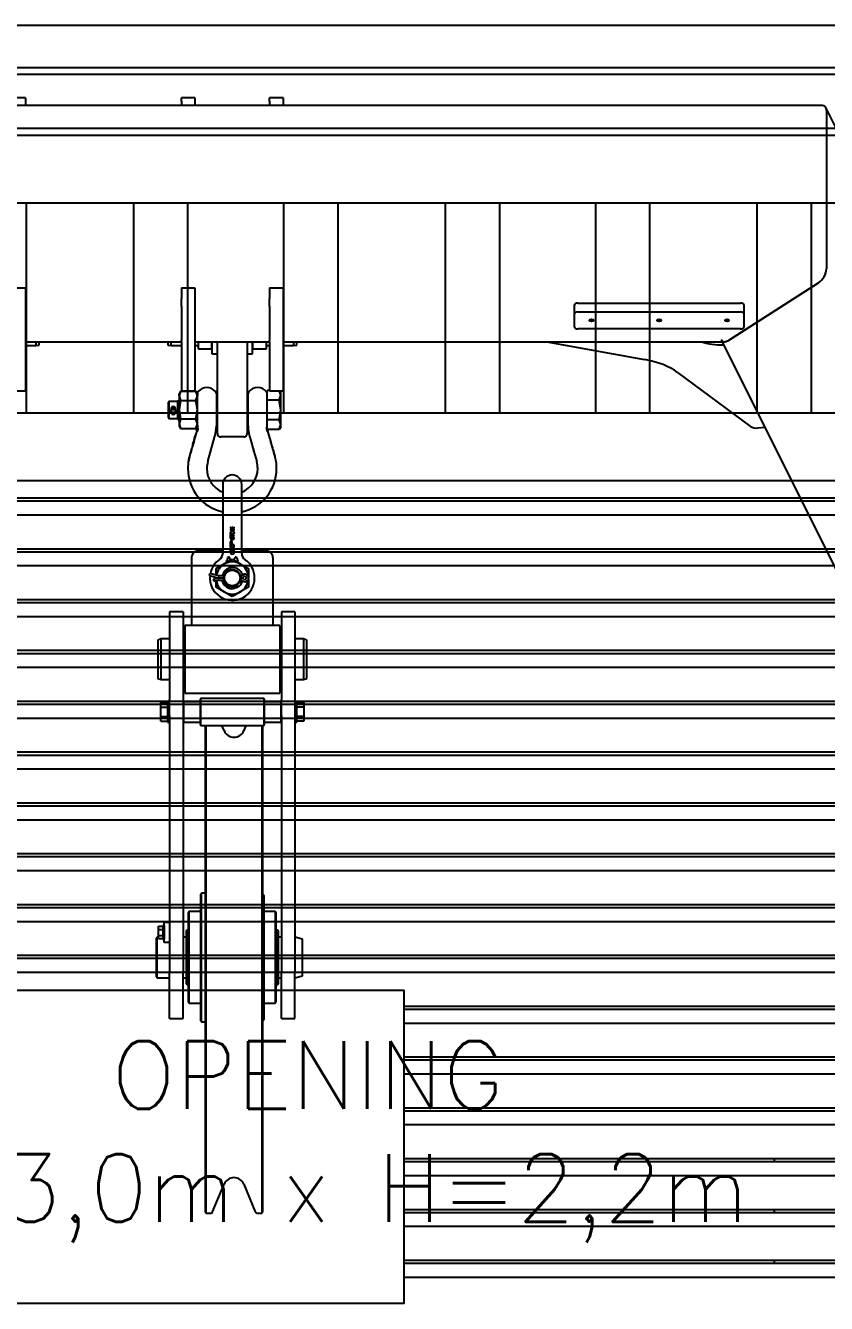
# Model space of a CAD drawing. Extents: x 1551 to 113148, y -1700 to 77018.
# Drawn here: x 18735 to 19917, y 58554 to 60440 of the extents above; entities that cross this region are included whole.
import ezdxf

# ---------------------------------------------------------------- set-up
doc = ezdxf.new("R2010")
doc.units = 0
doc.header["$LTSCALE"] = 500
doc.header["$MEASUREMENT"] = 0
doc.layers.get('0').update_dxf_attribs({"linetype": 'CONTINUOUS'})
doc.styles.add('ROMANS', font='romans', dxfattribs={"height": 100})

# ---------------------------------------------------------------- blocks, each defined once
blk = doc.blocks.new('Container SB')
at = {"color": 0, "linetype": 'ByBlock'}
for p, q in [((120422.5, -6331.3), (117398.5, -6331.3)), ((117398.5, -6393.3), (120422.5, -6393.3)), ((120355, -6403.3), (117466, -6403.3)), ((120810.5, -6483.3), (117744.9, -6483.3)), ((120910.5, -6493.3), (117742.8, -6493.3)), ((119882.6, -6593.3), (117681.3, -6593.3)), ((119061.3, -6593.3), (119061.3, -6903.3)), ((119219.6, -6593.3), (119219.6, -6903.3)), ((119299.6, -6593.3), (119299.6, -6903.3)), ((119441.3, -6593.3), (119441.3, -6903.3)), ((119521.3, -6593.3), (119521.3, -6903.3)), ((119679.6, -6593.3), (119679.6, -6903.3)), ((120910.5, -6593.3), (119759.6, -6593.3)), ((119759.6, -6593.3), (119759.6, -6903.3)), ((119901.3, -6593.3), (119901.3, -6903.3)), ((119981.3, -6593.3), (119981.3, -6903.3)), ((120139.6, -6593.3), (120139.6, -6903.3)), ((120219.6, -6593.3), (120219.6, -6903.3)), ((120219.6, -6903.3), (117832, -6903.3)), ((120405.5, -6903.3), (120205.4, -6903.3)), ((120405.5, -7003.3), (117410.5, -7003.3)), ((117410.5, -7028.3), (120405.5, -7028.3)), ((120405.5, -7033.3), (117410.5, -7033.3)), ((117410.5, -7053.3), (120405.5, -7053.3)), ((117410.5, -7103.3), (120405.5, -7103.3)), ((120405.5, -7108.3), (117410.5, -7108.3)), ((117410.5, -7128.3), (120405.5, -7128.3)), ((117410.5, -7178.3), (120405.5, -7178.3)), ((120405.5, -7183.3), (117410.5, -7183.3)), ((117410.5, -7203.3), (120405.5, -7203.3)), ((117483.6, -7253.3), (120405.5, -7253.3)), ((120405.5, -7258.3), (117483.6, -7258.3)), ((117410.5, -7278.3), (120405.5, -7278.3)), ((117483.6, -7328.3), (120405.5, -7328.3)), ((120405.5, -7333.3), (117483.6, -7333.3)), ((117410.5, -7353.3), (120405.5, -7353.3)), ((117483.6, -7403.3), (120405.5, -7403.3)), ((120405.5, -7408.3), (117483.6, -7408.3)), ((117410.5, -7428.3), (120405.5, -7428.3)), ((117483.6, -7478.3), (120405.5, -7478.3)), ((120405.5, -7483.3), (117483.6, -7483.3)), ((117410.5, -7503.3), (120405.5, -7503.3)), ((117483.6, -7553.3), (120405.5, -7553.3)), ((120405.5, -7558.3), (117483.6, -7558.3)), ((117410.5, -7578.3), (120405.5, -7578.3)), ((117483.6, -7628.3), (120405.5, -7628.3)), ((120405.5, -7633.3), (117483.6, -7633.3)), ((117410.5, -7653.3), (120405.5, -7653.3)), ((117483.6, -7703.3), (120405.5, -7703.3)), ((120405.5, -7708.3), (117483.6, -7708.3)), ((117410.5, -7728.3), (120405.5, -7728.3)), ((119618.4, -7778.3), (120405.5, -7778.3)), ((120405.5, -7783.3), (119618.4, -7783.3)), ((119618.4, -7803.3), (120405.5, -7803.3)), ((119618.4, -7853.3), (120405.5, -7853.3)), ((120405.5, -7858.3), (119618.4, -7858.3)), ((119618.4, -7878.3), (120405.5, -7878.3)), ((119618.4, -7928.3), (120405.5, -7928.3)), ((120405.5, -7933.3), (119618.4, -7933.3)), ((119618.4, -7953.3), (120405.5, -7953.3)), ((119618.4, -8003.3), (120405.5, -8003.3)), ((120405.5, -8008.3), (119618.4, -8008.3)), ((120165.3, -8003.3), (120165.3, -8008.3)), ((119618.4, -8028.3), (120405.5, -8028.3)), ((119618.4, -8078.3), (120405.5, -8078.3)), ((120405.5, -8083.3), (119618.4, -8083.3)), ((120165.3, -8078.3), (120165.3, -8083.3)), ((119618.4, -8103.3), (120405.5, -8103.3)), ((119618.4, -8153.3), (120405.5, -8153.3)), ((120405.5, -8158.3), (119618.4, -8158.3)), ((120165.3, -8153.3), (120165.3, -8158.3)), ((119618.4, -8178.3), (120405.5, -8178.3))]:
    blk.add_line(p, q, dxfattribs=at)
blk.add_lwpolyline([(118045.7, -7754.7), (119618.4, -7754.7), (119618.4, -8217.2), (118045.7, -8217.2)], close=True, dxfattribs=at)
at = {"color": 0, "linetype": 'ByBlock', "insert": (118825.3, -7830), "char_height": 100, "attachment_point": 1, "style": 'ROMANS'}
blk.add_mtext('\\pxqc;OPENING\\PB=3,0m x H=2,2m', dxfattribs=at)
blk = doc.blocks.new('A$C52F54857')
for p, q in [((3818.4, 2794.2), (1126.6, 2794.2)), ((2642.5, 2805.2), (2622.5, 2805.2)), ((2642.5, 2805.2), (2642.5, 2800.2)), ((2642.5, 2800.2), (2642.5, 2794.2)), ((2872.5, 2800.2), (2872.5, 2805.2)), ((2892.5, 2805.2), (2872.5, 2805.2)), ((2872.5, 2800.2), (2872.5, 2794.2)), ((2892.5, 2805.2), (2892.5, 2800.2)), ((2892.5, 2800.2), (2892.5, 2794.2)), ((3002.5, 2800.2), (3002.5, 2805.2)), ((3022.5, 2805.2), (3002.5, 2805.2)), ((3002.5, 2800.2), (3002.5, 2794.2)), ((3022.5, 2805.2), (3022.5, 2800.2)), ((3022.5, 2800.2), (3022.5, 2794.2)), ((4421.3, 1591.9), (3823.3, 2791.1)), ((3824.2, 2786.7), (3824.2, 2552.9)), ((3679.7, 2447.4), (3812.5, 2532.4)), ((3812.5, 2532.4), (3679.7, 2447.4)), ((2622.5, 2524.9), (2642.5, 2524.9)), ((2642.5, 2524.9), (2642.5, 2509.3)), ((2642.5, 2509.3), (2642.5, 2497.8)), ((2872.5, 2524.9), (2872.5, 2509.3)), ((2872.5, 2524.9), (2892.5, 2524.9)), ((2872.5, 2497.8), (2872.5, 2509.3)), ((2892.5, 2524.9), (2892.5, 2509.3)), ((2892.5, 2509.3), (2892.5, 2497.8)), ((3002.5, 2524.9), (3002.5, 2509.3)), ((3002.5, 2524.9), (3022.5, 2524.9)), ((3002.5, 2497.8), (3002.5, 2509.3)), ((3022.5, 2524.9), (3022.5, 2509.3)), ((3022.5, 2509.3), (3022.5, 2497.8)), ((2642.5, 2497.8), (2642.5, 2447.9)), ((2872.5, 2497.8), (2872.5, 2447.9)), ((2892.5, 2497.8), (2892.5, 2447.9)), ((3002.5, 2497.8), (3002.5, 2447.9)), ((3022.5, 2497.8), (3022.5, 2447.9)), ((3452.5, 2486.9), (3452.5, 2499.9)), ((3457.5, 2502.4), (3697.5, 2502.4)), ((3702.5, 2499.9), (3702.5, 2486.9)), ((3452.5, 2466.9), (3452.5, 2486.9)), ((3457.5, 2489.4), (3697.5, 2489.4)), ((3702.5, 2486.9), (3702.5, 2466.9)), ((3697.5, 2464.4), (3457.5, 2464.4)), ((2642.5, 2447.9), (2642.5, 2445.7)), ((2642.5, 2445.7), (2642.5, 2374.5)), ((2642.5, 2445.4), (2872.5, 2445.4)), ((2642.5, 2439.8), (2657.7, 2439.8)), ((2657.7, 2445.4), (2657.7, 2439.8)), ((2657.7, 2439.8), (2662.7, 2440.3)), ((2662.7, 2440.3), (2662.7, 2445.4)), ((2852.3, 2445.4), (2852.3, 2440.3)), ((2852.3, 2440.3), (2857.3, 2439.8)), ((2857.3, 2439.8), (2857.3, 2445.4)), ((2857.3, 2439.8), (2872.5, 2439.8)), ((2872.5, 2445.7), (2872.5, 2447.9)), ((2872.5, 2445.7), (2872.5, 2374.5)), ((2892.5, 2447.9), (2892.5, 2445.7)), ((2892.5, 2445.7), (2892.5, 2374.5)), ((2892.5, 2445.4), (3002.5, 2445.4)), ((2892.5, 2439.8), (2897, 2439.8)), ((2897, 2445.4), (2897, 2435.3)), ((2897, 2435.3), (2897.5, 2434.8)), ((2897.5, 2434.8), (2897.5, 2445.4)), ((2897.5, 2434.8), (2917, 2434.8)), ((2917, 2445.4), (2917, 2434.8)), ((2917, 2434.8), (2917.5, 2435.3)), ((2917.5, 2445.4), (2917.5, 2427.3)), ((2925.5, 2314.8), (2925.5, 2445.4)), ((2969.5, 2445.4), (2969.5, 2314.8)), ((2977.5, 2427.3), (2977.5, 2445.4)), ((2977.5, 2435.3), (2978, 2434.8)), ((2978, 2434.8), (2978, 2445.4)), ((2978, 2434.8), (2997.5, 2434.8)), ((2997.5, 2445.4), (2997.5, 2434.8)), ((2997.5, 2434.8), (2998, 2435.3)), ((2998, 2435.3), (2998, 2445.4)), ((2998, 2439.8), (3002.5, 2439.8)), ((3002.5, 2445.7), (3002.5, 2447.9)), ((3002.5, 2445.7), (3002.5, 2374.5)), ((3022.5, 2447.9), (3022.5, 2445.7)), ((3022.5, 2445.7), (3022.5, 2374.5)), ((3022.5, 2445.4), (3673.8, 2445.4)), ((3022.5, 2439.8), (3037.7, 2439.8)), ((3037.7, 2445.4), (3037.7, 2439.8)), ((3037.7, 2439.8), (3042.7, 2440.3)), ((3042.7, 2440.3), (3042.7, 2445.4)), ((3411.9, 2445.4), (3555.8, 2419.2)), ((3670.4, 2445.4), (4223.7, 1335.9)), ((2917.5, 2427.3), (2925.5, 2427.3)), ((2969.5, 2427.3), (2977.5, 2427.3)), ((3604.5, 2400.1), (3712.4, 2320.2)), ((2622.5, 2373.1), (2642.5, 2373.1)), ((2642.5, 2373.1), (2642.5, 2374.5)), ((2867.8, 2358.7), (2867, 2357.3)), ((2871.1, 2372.3), (2869, 2365.4)), ((2871.1, 2372.3), (2869, 2368.6)), ((2869, 2365.4), (2869, 2368.6)), ((2869, 2365.4), (2871.1, 2358.5)), ((2869, 2365.4), (2869, 2356.7)), ((2871.1, 2358.5), (2869, 2344.8)), ((2871.1, 2372.3), (2893.9, 2372.3)), ((2871.1, 2358.5), (2893.9, 2358.5)), ((2872.5, 2374.5), (2872.5, 2373.1)), ((2872.5, 2373.1), (2892.5, 2373.1)), ((2892.5, 2373.1), (2892.5, 2374.5)), ((2896, 2365.4), (2893.9, 2372.3)), ((2896, 2368.6), (2893.9, 2372.3)), ((2893.9, 2358.5), (2896, 2365.4)), ((2896, 2344.8), (2893.9, 2358.5)), ((2896, 2368.6), (2896, 2365.4)), ((2896, 2356.7), (2896, 2365.4)), ((2924, 2368.4), (2924, 2344.8)), ((2925.5, 2360.8), (2924, 2360.8)), ((2971, 2360.8), (2969.5, 2360.8)), ((2971, 2344.8), (2971, 2368.4)), ((2999, 2359.2), (2999, 2373.6)), ((3002.5, 2373.6), (2999, 2373.6)), ((2999, 2330.3), (2999, 2359.2)), ((3016.8, 2359.2), (2999, 2359.2)), ((3002.5, 2374.5), (3002.5, 2373.1)), ((3002.5, 2373.1), (3022.5, 2373.1)), ((3019, 2366.4), (3016.8, 2373.6)), ((3016.8, 2359.2), (3019, 2366.4)), ((3019, 2344.8), (3016.8, 2359.2)), ((3019, 2369.8), (3017.1, 2373.1)), ((3019, 2366.4), (3019, 2369.8)), ((3019, 2344.8), (3019, 2366.4)), ((3022.5, 2373.1), (3022.5, 2374.5)), ((2854, 2357.3), (2853, 2356.3)), ((2853, 2356.3), (2853, 2333.3)), ((2854, 2357.3), (2854, 2332.3)), ((2867, 2357.3), (2854, 2357.3)), ((2863.6, 2346.7), (2857.3, 2346.7)), ((2857.3, 2346.7), (2857.3, 2345)), ((2857.3, 2345), (2857.3, 2344.8)), ((2863.6, 2344.8), (2857.3, 2344.8)), ((2863.6, 2344.7), (2857.3, 2344.7)), ((2857.3, 2344.5), (2857.3, 2344.7)), ((2857.3, 2341.1), (2857.3, 2344.5)), ((2863.6, 2341.1), (2857.3, 2341.1)), ((2863.6, 2345), (2863.6, 2346.7)), ((2863.6, 2344.8), (2863.6, 2345)), ((2863.6, 2344.7), (2863.6, 2344.5)), ((2863.6, 2344.5), (2863.6, 2341.1)), ((2867, 2332.3), (2867, 2357.3)), ((2869, 2356.7), (2869, 2344.8)), ((2869, 2344.8), (2871.1, 2331)), ((2869, 2344.8), (2869, 2324.2)), ((2893.9, 2331), (2896, 2344.8)), ((2896, 2344.8), (2896, 2356.7)), ((2896, 2324.2), (2896, 2344.8)), ((2924, 2344.8), (2924, 2321.2)), ((2971, 2321.2), (2971, 2344.8)), ((3016.8, 2330.3), (3019, 2344.8)), ((3019, 2323.1), (3019, 2344.8)), ((2853, 2333.3), (2854, 2332.3)), ((2854, 2332.3), (2867, 2332.3)), ((2867, 2332.3), (2868.7, 2329.3)), ((2871.1, 2331), (2869, 2324.2)), ((2869, 2324.2), (2871.1, 2317.3)), ((2869, 2324.2), (2869, 2321)), ((2869, 2321), (2871.1, 2317.3)), ((2893.9, 2331), (2871.1, 2331)), ((2896, 2324.2), (2893.9, 2331)), ((2893.9, 2317.3), (2896, 2324.2)), ((2893.9, 2317.3), (2896, 2321)), ((2896, 2321), (2896, 2324.2)), ((2896, 2321.2), (2896.5, 2320.4)), ((2896, 2321), (2896, 2321)), ((2896, 2321), (2896.1, 2313.3)), ((2924, 2328.8), (2925.5, 2328.8)), ((2969.5, 2328.8), (2971, 2328.8)), ((2999, 2317.4), (2999, 2330.3)), ((3016.8, 2330.3), (2999, 2330.3)), ((3019, 2323.1), (3016.8, 2330.3)), ((3016.8, 2315.9), (3019, 2323.1)), ((3019, 2319.8), (3016.8, 2315.9)), ((3019, 2319.8), (3019, 2323.1)), ((2871.1, 2317.3), (2893.9, 2317.3)), ((2891.3, 2300.5), (2892.8, 2305.9)), ((2892.8, 2305.5), (2891.4, 2300.5)), ((2891.6, 2300.5), (2893.3, 2306.5)), ((2892.4, 2304.5), (2892.8, 2305.9)), ((2892.4, 2304.5), (2892.5, 2304.5)), ((2893, 2306.5), (2892.8, 2305.9)), ((2892.8, 2305.9), (2892.8, 2305.9)), ((2893, 2306.5), (2893, 2306.5)), ((2893, 2306.5), (2893.2, 2306.5)), ((2893.7, 2308.4), (2893.2, 2306.5)), ((2895, 2313.6), (2893.8, 2309.5)), ((2911.4, 2268.4), (2921.9, 2306.1)), ((2925.5, 2309.8), (2925.5, 2314.8)), ((2964.5, 2304.8), (2930.5, 2304.8)), ((2969.5, 2314.8), (2969.5, 2309.8)), ((2973.1, 2306.1), (2975.8, 2296.2)), ((2998.9, 2313.3), (2999.1, 2317.3)), ((2999.1, 2317.3), (2999, 2317.4)), ((2999.1, 2317.3), (2999.5, 2315.9)), ((3016.8, 2315.9), (2999.5, 2315.9)), ((3004.7, 2297.1), (3000, 2313.6)), ((3723.1, 2318.1), (3733.2, 2319.4)), ((2886.2, 2282.3), (2885.7, 2280.5)), ((2886.4, 2282.3), (2886, 2280.7)), ((2886.1, 2280.7), (2887.2, 2284.6)), ((2886.4, 2282.3), (2886.2, 2282.3)), ((2887, 2285), (2886.4, 2283)), ((2886.4, 2283), (2886.6, 2283)), ((2886.6, 2283), (2886.4, 2282.3)), ((2886.4, 2282.3), (2886.6, 2282.3)), ((2887, 2284.6), (2886.6, 2283)), ((2886.6, 2283), (2886.7, 2283)), ((2887.2, 2284.6), (2887, 2284.6)), ((2887.5, 2287), (2887.2, 2285.8)), ((2887.2, 2285.8), (2887.2, 2285.8)), ((2887.2, 2285.2), (2887.4, 2285.2)), ((2887.2, 2285.2), (2887.2, 2285.2)), ((2887.2, 2285.2), (2887.4, 2285.2)), ((2887.4, 2284.6), (2887.2, 2284.6)), ((2887.4, 2285.2), (2887.6, 2285.2)), ((2887.6, 2287.3), (2887.8, 2287.3)), ((2887.6, 2287.2), (2887.6, 2287.2)), ((2887.6, 2287.2), (2887.8, 2287.2)), ((2888.9, 2292), (2887.8, 2287.9)), ((2890, 2295.9), (2888.9, 2292)), ((2889.5, 2293.5), (2889.1, 2292)), ((2889.3, 2292), (2891.4, 2299.5)), ((2889.4, 2293.5), (2889.6, 2293.5)), ((2889.5, 2294), (2891.1, 2299.5)), ((2891.2, 2299.5), (2889.6, 2294)), ((2890, 2295.9), (2890.1, 2295.9)), ((2891.3, 2300.5), (2891, 2299.5)), ((2891, 2299.5), (2891.1, 2299.5)), ((2891.4, 2299.5), (2891.2, 2299.5)), ((2891.3, 2300.5), (2891.3, 2300.5)), ((2891.4, 2300.5), (2891.6, 2300.5)), ((2891.6, 2299.5), (2891.4, 2299.5)), ((2891.7, 2300.5), (2891.9, 2300.5)), ((2975.7, 2297), (2975.6, 2297)), ((2975.6, 2297), (2975.9, 2296.2)), ((2975.8, 2296.2), (2975.9, 2296.2)), ((2976, 2296.2), (2975.9, 2296.2)), ((2976.3, 2295.6), (2976, 2295.6)), ((2976, 2295.6), (2977.4, 2290.6)), ((2976.3, 2295.6), (2976.1, 2296.1)), ((2976.1, 2296.1), (2976.2, 2295.6)), ((2977.3, 2291.4), (2977.2, 2291.4)), ((2977.2, 2291.4), (2977.5, 2290.6)), ((2977.4, 2290.6), (2977.5, 2290.6)), ((2977.6, 2290.6), (2977.5, 2290.6)), ((2977.6, 2290.5), (2977.8, 2290)), ((2977.8, 2290), (2977.6, 2290)), ((2977.6, 2290), (2978.3, 2287.5)), ((2977.8, 2290), (2977.7, 2290.5)), ((2978.4, 2286.9), (2978.9, 2285.3)), ((2978.9, 2286.2), (2978.8, 2286.8)), ((2979, 2285), (2979.2, 2285)), ((2979.1, 2285.1), (2979.2, 2285)), ((2979.2, 2284.1), (2979.3, 2283.8)), ((2979.4, 2283.4), (2979.7, 2283.4)), ((2979.5, 2283.2), (2983.6, 2268.4)), ((2980.3, 2281.4), (2980.1, 2282.1)), ((3004.5, 2296.5), (3004.7, 2295.8)), ((3004.6, 2296.4), (3004.6, 2296.6)), ((3004.8, 2296.1), (3004.6, 2296.1)), ((3005, 2295.7), (3004.8, 2296.4)), ((3004.9, 2295.6), (3004.8, 2295.7)), ((3005.4, 2294.4), (3005.2, 2295.2)), ((3005.2, 2293.8), (3005.4, 2293.1)), ((3005.3, 2293.9), (3005.3, 2294)), ((3005.5, 2293.5), (3005.3, 2293.5)), ((3005.8, 2293.1), (3005.6, 2293.9)), ((3005.6, 2293), (3005.6, 2293.1)), ((3005.7, 2291.3), (3005.9, 2291.3)), ((3006.3, 2291.3), (3005.9, 2292.5)), ((3005.9, 2291.3), (3006.3, 2291.3)), ((3005.9, 2291.3), (3006.7, 2288.6)), ((3006.2, 2290.7), (3006.1, 2291.3)), ((3006.2, 2290.7), (3006.1, 2290.7)), ((3006.8, 2288.6), (3006.2, 2290.7)), ((3006.4, 2290.7), (3006.2, 2290.7)), ((3007.2, 2288.1), (3006.4, 2290.7)), ((3006.5, 2288.6), (3006.6, 2288.6)), ((3006.6, 2288.1), (3006.8, 2288.1)), ((3006.7, 2288.6), (3006.8, 2288.6)), ((3006.8, 2288.1), (3007.2, 2288.1)), ((3006.8, 2288.1), (3007.6, 2285.3)), ((3007.2, 2287.4), (3007, 2288.1)), ((3007.2, 2287.4), (3007, 2287.4)), ((3007.8, 2285.3), (3007.2, 2287.4)), ((3007.4, 2287.4), (3007.2, 2287.4)), ((3008.1, 2284.9), (3007.4, 2287.4)), ((3007.4, 2285.3), (3007.6, 2285.3)), ((3007.6, 2285.3), (3007.8, 2285.3)), ((3007.6, 2284.6), (3007.7, 2284.6)), ((3007.8, 2284.6), (3007.9, 2284.6)), ((3007.8, 2284.6), (3008, 2284.6)), ((3007.9, 2284.6), (3008, 2284.6)), ((3008.3, 2284.1), (3008.3, 2284.1)), ((3008.6, 2282.8), (3008.3, 2284)), ((3008.7, 2282.6), (3008.5, 2282.6)), ((3008.5, 2282.6), (3008.7, 2282.6)), ((3008.5, 2282.6), (3008.7, 2282.6)), ((3009.6, 2279.3), (3008.9, 2281.9)), ((2883, 2269.8), (2883, 2269.8)), ((2883.2, 2269.8), (2883.3, 2269.8)), ((2883.8, 2272.8), (2884, 2272.8)), ((2885.5, 2279.8), (2884.4, 2275.9)), ((2884.9, 2277.1), (2884.8, 2276.9)), ((2884.8, 2276.9), (2885, 2276.9)), ((2884.8, 2276.9), (2884.8, 2276.9)), ((2884.8, 2276.9), (2884.9, 2276.9)), ((2885.2, 2277.9), (2885, 2277.4)), ((2885, 2277.4), (2885.2, 2277.4)), ((2885, 2276.9), (2885.1, 2276.9)), ((2885.5, 2279.8), (2885.7, 2279.8)), ((2885.5, 2279.4), (2885.7, 2279.4)), ((2886, 2280.7), (2886.1, 2280.7)), ((2886.2, 2280.7), (2886.3, 2280.7)), ((2979.8, 2281.9), (2980, 2281.9)), ((2979.8, 2281.9), (2979.9, 2281.5)), ((2980.2, 2281.5), (2979.9, 2281.5)), ((2980.2, 2281.5), (2980, 2281.9)), ((2980.2, 2280.7), (2980.4, 2280.7)), ((2980.2, 2280.7), (2980.3, 2280.3)), ((2980.3, 2280.3), (2980.5, 2280.3)), ((2980.6, 2280.2), (2980.4, 2280.9)), ((2980.4, 2280.7), (2980.5, 2280.3)), ((3008.8, 2281), (3008.6, 2281)), ((3009, 2280.3), (3008.8, 2281)), ((3008.8, 2281), (3009, 2280.3)), ((3009, 2281), (3008.8, 2281)), ((3008.8, 2280.3), (3009, 2280.3)), ((3009.2, 2280.3), (3009, 2281)), ((3009, 2280.3), (3009.2, 2280.3)), ((3009.3, 2279.3), (3009.1, 2279.3)), ((3009.5, 2279.3), (3009.4, 2279.3)), ((3009.5, 2279.2), (3009.4, 2279.2)), ((3009.5, 2279.2), (3009.5, 2279.3)), ((3009.6, 2278.7), (3009.5, 2278.7)), ((3009.8, 2278.7), (3010.1, 2277.7)), ((3010, 2277.3), (3009.9, 2277.3)), ((3010.2, 2277.1), (3010, 2277.1)), ((3010.1, 2276.7), (3010.1, 2277.1)), ((3010.1, 2276.9), (3010.3, 2276.9)), ((3010.6, 2275.9), (3010.4, 2276.6)), ((3011, 2274.4), (3010.6, 2274.4)), ((3010.8, 2273.8), (3011.1, 2273.8)), ((2933.5, 2234.8), (2933.5, 2183.3)), ((2961.5, 2183.3), (2961.5, 2234.8)), ((2933.5, 2183.3), (2933.5, 2169.4)), ((2933.5, 2169.4), (2933.5, 2132.9)), ((2945.1, 2171.8), (2944.5, 2171.8)), ((2947.5, 2171.8), (2947.2, 2171.8)), ((2947.2, 2171.8), (2947.2, 2169.4)), ((2947.8, 2171.8), (2947.5, 2171.8)), ((2947.8, 2169.4), (2947.8, 2171.8)), ((2950.5, 2171.8), (2949.9, 2171.8)), ((2961.5, 2169.4), (2961.5, 2183.3)), ((2961.5, 2132.9), (2961.5, 2169.4)), ((2945.1, 2168.8), (2944.5, 2168.8)), ((2945.2, 2160.8), (2944.5, 2160.8)), ((2945.2, 2160.8), (2944.5, 2160.8)), ((2944.5, 2160.8), (2944.5, 2157)), ((2944.5, 2157), (2945.2, 2157)), ((2944.5, 2157), (2945.2, 2157)), ((2945.2, 2156.3), (2944.5, 2156.3)), ((2945.2, 2156.3), (2944.5, 2156.3)), ((2945.9, 2164.7), (2944.9, 2164.7)), ((2945.1, 2163.7), (2945.4, 2164.1)), ((2945.2, 2159.2), (2945.2, 2160.8)), ((2950.5, 2159.2), (2945.2, 2159.2)), ((2945.2, 2157), (2945.2, 2158.6)), ((2945.2, 2158.6), (2950.5, 2158.6)), ((2945.2, 2156.3), (2945.2, 2156.3)), ((2945.9, 2164.6), (2945.9, 2164.7)), ((2950.1, 2164.7), (2949.1, 2164.7)), ((2949.1, 2164.7), (2949.1, 2164.6)), ((2950.5, 2168.8), (2949.9, 2168.8)), ((2950.5, 2158.6), (2950.5, 2159.2)), ((2897.5, 2136.8), (2933.5, 2136.8)), ((2944.5, 2149.5), (2944.5, 2142)), ((2944.5, 2142), (2945.5, 2142)), ((2945.5, 2141), (2944.5, 2141)), ((2944.5, 2141), (2944.5, 2135)), ((2945.5, 2142), (2945.5, 2147.5)), ((2945.5, 2136), (2945.5, 2141)), ((2946.5, 2147.5), (2946.5, 2142)), ((2946.5, 2142), (2950.5, 2142)), ((2950.5, 2141), (2946.5, 2141)), ((2946.5, 2141), (2946.5, 2135.7)), ((2946.5, 2135.7), (2947.5, 2135.7)), ((2948.5, 2135), (2946.5, 2135)), ((2947.5, 2145.6), (2947.5, 2149.5)), ((2950.5, 2145.6), (2947.5, 2145.6)), ((2949.5, 2137), (2947.5, 2137)), ((2947.5, 2137), (2947.5, 2135.7)), ((2949.5, 2136), (2949.5, 2137)), ((2950.5, 2142), (2950.5, 2145.6)), ((2950.5, 2135), (2950.5, 2141)), ((2961.5, 2136.8), (2997.5, 2136.8)), ((2887.5, 2126.8), (2887.5, 2026.8)), ((2923.7, 2110.5), (2935.6, 2117.4)), ((2935.6, 2117.4), (2947.5, 2124.3)), ((2941.7, 2120.9), (2938.8, 2121.2)), ((2945.5, 2123.1), (2941.8, 2128.2)), ((2947.5, 2124.3), (2959.4, 2117.4)), ((2953.2, 2128.2), (2949.5, 2123.1)), ((2956.2, 2121.2), (2953.3, 2120.9)), ((2959.4, 2117.4), (2971.3, 2110.5)), ((3007.5, 2126.8), (3007.5, 2026.8)), ((2913.8, 2100.4), (2914.6, 2103.5)), ((2913.8, 2100.4), (2926.4, 2097.1)), ((2927.2, 2100.1), (2914.6, 2103.5)), ((2919.9, 2094.8), (2926.4, 2096.6)), ((2920.7, 2091.8), (2919.9, 2094.8)), ((2920.7, 2091.8), (2927.2, 2093.5)), ((2923.7, 2101.1), (2923.7, 2110.5)), ((2923.7, 2096.8), (2923.7, 2097.8)), ((2935.4, 2100), (2928, 2100)), ((2928, 2096.9), (2935, 2096.9)), ((2928, 2096.8), (2935, 2096.8)), ((2928, 2093.6), (2935.4, 2093.6)), ((2960, 2100), (2959.6, 2100)), ((2959.6, 2093.6), (2960, 2093.6)), ((2971.3, 2110.5), (2971.3, 2096.8)), ((2971.3, 2095.4), (2971.3, 2083)), ((2923.7, 2083), (2923.7, 2092.5)), ((2935.6, 2076.2), (2923.7, 2083)), ((2947.5, 2069.3), (2935.6, 2076.2)), ((2946.7, 2080.8), (2951.2, 2081.5)), ((2959.4, 2076.2), (2947.5, 2069.3)), ((2955.1, 2082.7), (2951.2, 2081.5)), ((2954, 2084.8), (2955.1, 2082.7)), ((2971.3, 2083), (2959.4, 2076.2)), ((2855, 2046.8), (2855, 1994.7)), ((2875, 2046.8), (2855, 2046.8)), ((2875, 2046.8), (2875, 1994.7)), ((3020, 2046.8), (3020, 1994.7)), ((3040, 2046.8), (3020, 2046.8)), ((3040, 2046.8), (3040, 1994.7)), ((2877.5, 2026.8), (2877.5, 1926.8)), ((2887.5, 2026.8), (2877.5, 2026.8)), ((3007.5, 2026.8), (2887.5, 2026.8)), ((3017.5, 2026.8), (3007.5, 2026.8)), ((3017.5, 2026.8), (3017.5, 1926.8)), ((2842.5, 2006.8), (2837.5, 2005)), ((2837.5, 2005), (2837.5, 1948.6)), ((2842.5, 1946.8), (2842.5, 2006.8)), ((2855, 2006.8), (2842.5, 2006.8)), ((2877.5, 2006.8), (2875, 2006.8)), ((3020, 2006.8), (3017.5, 2006.8)), ((3052.5, 2006.8), (3040, 2006.8)), ((3052.5, 2006.8), (3052.5, 1946.8)), ((3057.5, 2005), (3052.5, 2006.8)), ((3057.5, 1948.6), (3057.5, 2005)), ((2855, 1994.7), (2855, 1938.7)), ((2875, 1994.7), (2875, 1938.7)), ((3020, 1994.7), (3020, 1938.7)), ((3040, 1994.7), (3040, 1938.7)), ((2837.5, 1948.6), (2842.5, 1946.8)), ((2842.5, 1946.8), (2855, 1946.8)), ((2875, 1946.8), (2877.5, 1946.8)), ((3017.5, 1946.8), (3020, 1946.8)), ((3040, 1946.8), (3052.5, 1946.8)), ((3052.5, 1946.8), (3057.5, 1948.6)), ((2855, 1938.7), (2855, 1917.2)), ((2875, 1938.7), (2875, 1917.2)), ((2877.5, 1926.8), (3017.5, 1926.8)), ((3020, 1938.7), (3020, 1917.2)), ((3040, 1938.7), (3040, 1917.2)), ((2842, 1906), (2842, 1912.9)), ((2842, 1912.9), (2852, 1912.9)), ((2842, 1892.1), (2842, 1906)), ((2842, 1906), (2852, 1906)), ((2852, 1914.1), (2852, 1884.1)), ((2855, 1914.1), (2852, 1914.1)), ((2855, 1893.9), (2855, 1917.2)), ((2875, 1917.2), (2875, 1893.9)), ((2876, 1914.1), (2875, 1913.1)), ((2876, 1884.1), (2876, 1914.1)), ((2900, 1914.1), (2876, 1914.1)), ((2901, 1919.1), (2900, 1918.1)), ((2900, 1918.1), (2900, 1880.1)), ((2901, 1879.1), (2901, 1919.1)), ((2994, 1919.1), (2901, 1919.1)), ((2994, 1919.1), (2994, 1879.1)), ((2995, 1918.1), (2994, 1919.1)), ((2995, 1880.1), (2995, 1918.1)), ((3019, 1914.1), (2995, 1914.1)), ((3019, 1914.1), (3019, 1884.1)), ((3020, 1913.1), (3019, 1914.1)), ((3020, 1893.9), (3020, 1917.2)), ((3040, 1917.2), (3040, 1893.9)), ((3043, 1914.1), (3040, 1914.1)), ((3043, 1884.1), (3043, 1914.1)), ((3053, 1912.9), (3043, 1912.9)), ((3053, 1906), (3043, 1906)), ((3053, 1912.9), (3053, 1906)), ((3053, 1906), (3053, 1892.1)), ((2842, 1885.2), (2842, 1892.1)), ((2842, 1892.1), (2852, 1892.1)), ((2855, 1893.9), (2855, 1513.5)), ((2875, 1893.9), (2875, 1513.5)), ((3020, 1893.9), (3020, 1513.5)), ((3040, 1893.9), (3040, 1513.5)), ((3053, 1892.1), (3043, 1892.1)), ((3053, 1892.1), (3053, 1885.2)), ((2842, 1885.2), (2852, 1885.2)), ((2852, 1884.1), (2855, 1884.1)), ((2875, 1885.1), (2876, 1884.1)), ((2876, 1884.1), (2900, 1884.1)), ((2900, 1880.1), (2901, 1879.1)), ((2901, 1879.1), (2994, 1879.1)), ((2907.5, 1879.1), (2907.5, 1160.8)), ((2909, 1159.3), (2909, 1879.1)), ((2935.4, 1871.5), (2932.3, 1879.1)), ((2967.7, 1879.1), (2964.5, 1871.5)), ((2991, 1879.1), (2991, 1159.3)), ((2992.5, 1160.8), (2992.5, 1879.1)), ((2994, 1879.1), (2995, 1880.1)), ((2995, 1884.1), (3019, 1884.1)), ((3019, 1884.1), (3020, 1885.1)), ((3040, 1884.1), (3043, 1884.1)), ((3053, 1885.2), (3043, 1885.2)), ((2902, 1631.8), (2900.5, 1630.3)), ((2900.5, 1630.3), (2900.5, 1443.3)), ((2902, 1441.8), (2902, 1631.8)), ((2907.5, 1631.8), (2902, 1631.8)), ((2993.5, 1629.3), (2992.5, 1629.3)), ((2993.5, 1629.3), (2993.5, 1444.3)), ((2994.5, 1628.3), (2993.5, 1629.3)), ((2994.5, 1445.3), (2994.5, 1628.3)), ((2884, 1604.3), (2882.5, 1602.8)), ((2884, 1469.3), (2884, 1604.3)), ((2900.1, 1604.3), (2884, 1604.3)), ((3011, 1604.3), (2994.5, 1604.3)), ((3011, 1604.3), (3011, 1469.3)), ((3012.5, 1602.8), (3011, 1604.3)), ((2847, 1583.8), (2847, 1588.8)), ((2847, 1588.8), (2855, 1588.8)), ((2882.5, 1602.8), (2882.5, 1470.8)), ((3012.5, 1470.8), (3012.5, 1602.8)), ((2836.7, 1566.8), (2835.2, 1565.3)), ((2836.7, 1506.8), (2836.7, 1566.8)), ((2838.6, 1566.8), (2836.7, 1566.8)), ((2838.6, 1578.2), (2838.6, 1583)), ((2838.6, 1583), (2845, 1583)), ((2838.6, 1569), (2838.6, 1578.2)), ((2838.6, 1578.2), (2845, 1578.2)), ((2838.6, 1564.5), (2838.6, 1569)), ((2838.6, 1569), (2845, 1569)), ((2845, 1583.8), (2845, 1563.8)), ((2847, 1583.8), (2845, 1583.8)), ((2847, 1583.8), (2847, 1563.8)), ((2879.5, 1566.8), (2875, 1566.8)), ((2880.5, 1576.8), (2879.5, 1575.8)), ((2879.5, 1575.8), (2879.5, 1497.8)), ((2880.5, 1496.8), (2880.5, 1576.8)), ((2882.5, 1576.8), (2880.5, 1576.8)), ((3014.5, 1576.8), (3012.5, 1576.8)), ((3014.5, 1576.8), (3014.5, 1496.8)), ((3015.5, 1575.8), (3014.5, 1576.8)), ((3015.5, 1497.8), (3015.5, 1575.8)), ((3020, 1566.8), (3015.5, 1566.8)), ((3051.2, 1563.8), (3040, 1566.8)), ((2835.2, 1565.3), (2835.2, 1508.3)), ((2838.6, 1564.5), (2845, 1564.5)), ((2845, 1563.8), (2847, 1563.8)), ((2847, 1558.8), (2847, 1563.8)), ((2855, 1558.8), (2847, 1558.8)), ((3051.2, 1509.8), (3051.2, 1563.8)), ((2855, 1446.8), (2855, 1513.5)), ((2875, 1446.8), (2875, 1513.5)), ((3020, 1446.8), (3020, 1513.5)), ((3040, 1446.8), (3040, 1513.5)), ((3040, 1506.8), (3051.2, 1509.8)), ((2835.2, 1508.3), (2836.7, 1506.8)), ((2836.7, 1506.8), (2855, 1506.8)), ((2875, 1506.8), (2879.5, 1506.8)), ((2879.5, 1497.8), (2880.5, 1496.8)), ((2880.5, 1496.8), (2882.5, 1496.8)), ((3012.5, 1496.8), (3014.5, 1496.8)), ((3014.5, 1496.8), (3015.5, 1497.8)), ((3015.5, 1506.8), (3020, 1506.8)), ((2882.5, 1470.8), (2884, 1469.3)), ((2884, 1469.3), (2900.1, 1469.3)), ((2994.5, 1469.3), (3011, 1469.3)), ((3011, 1469.3), (3012.5, 1470.8)), ((2855, 1446.8), (2875, 1446.8)), ((2900.5, 1443.3), (2902, 1441.8)), ((2902, 1441.8), (2907.5, 1441.8)), ((2992.5, 1444.3), (2993.5, 1444.3)), ((2993.5, 1444.3), (2994.5, 1445.3)), ((3020, 1446.8), (3040, 1446.8)), ((2918.5, 1161.1), (2935.4, 1202)), ((2964.5, 1202), (2981.5, 1161.1)), ((2907.5, 1160.8), (2909, 1159.3)), ((2909, 1159.3), (2915.7, 1159.3)), ((2984.3, 1159.3), (2991, 1159.3)), ((2991, 1159.3), (2992.5, 1160.8))]:
    blk.add_line(p, q)
for radius in [12.5, 11.5]:
    blk.add_circle((2947.5, 2096.8), radius)
for centre, radius, start, end in [((2910, 2361), 16.8, 41.4096, 138.5904), ((2985, 2361), 16.8, 41.4096, 138.5904), ((2901.6, 2368.4), 5.6, 138.5904, 180), ((2918.4, 2368.4), 5.6, 0, 41.4096), ((2976.6, 2368.4), 5.6, 138.5904, 180), ((2993.4, 2368.4), 5.6, 0, 41.4096), ((2860.5, 2344.8), 3.25, 168.0938, 190.7671), ((2860.5, 2344.8), 3.25, 0, 10.7671), ((2860.5, 2344.8), 3.25, 348.0938, 0), ((2868, 2321.2), 28, 344.377, 359.605), ((2887, 2317.3), 9.98, 336.2851, 17.8579), ((2868, 2321.2), 56, 344.377, 0), ((2914.5, 2320.3), 9.5, 358.045, 4.9588), ((2980.5, 2320.3), 9.5, 175.0409, 181.956), ((3027, 2321.2), 56, 180, 195.623), ((3008, 2317.3), 9.98, 162.1421, 203.7149), ((2879.8, 2310.3), 14, 344.2922, 356.7374), ((2930.5, 2309.8), 5, 180, 270), ((2964.5, 2309.8), 5, 270, 0), ((3027, 2321.2), 28, 190.8265, 195.623), ((2890.1, 2284.9), 3.04, 163.5909, 168.4953), ((2858.8, 2294.3), 29.7, 342.3475, 343.2376), ((2858.9, 2294.2), 29.6, 343.4278, 344.4234), ((2940.5, 2270.9), 55.4, 164.1144, 164.4175), ((2882.1, 2287.2), 5.48, 339.0481, 341.8549), ((3017.1, 2250.6), 134.6, 164.1991, 164.5772), ((2855.4, 2295.1), 33.1, 344.5332, 346.3158), ((2751.3, 2324.4), 141.2, 344.2325, 344.3697), ((2880.4, 2287.8), 7.31, 341.5528, 344.4224), ((2882.4, 2287.3), 5.22, 343.5754, 354.4179), ((2880.8, 2287.6), 6.96, 340.157, 344.858), ((2880.2, 2287.8), 7.61, 343.9908, 351.3376), ((2887.6, 2287.2), 0.0102, 85.7839, 130.6189), ((2886, 2287), 1.64, 353.4027, 8.734), ((2883.2, 2287.4), 4.64, 351.2077, 359.59), ((2984.9, 2299.5), 9.54, 195.0318, 199.6078), ((2986.5, 2293.9), 9.54, 195.0318, 199.6078), ((2990.9, 2288.6), 12.5, 194.2525, 196.7531), ((2984.5, 2286.1), 5.6, 191.7584, 195.3662), ((2972.9, 2282.5), 6.79, 15.1244, 24.4207), ((2974.8, 2283), 4.7, 15.1115, 22.5063), ((3013.2, 2293.7), 35.3, 194.8894, 195.3997), ((3034.5, 2299.5), 57.4, 195.4084, 195.6082), ((2975.5, 2283.1), 3.96, 7.6809, 16.51), ((2984.1, 2285.2), 4.97, 195.409, 199.0005), ((2973.6, 2282.5), 6.09, 6.5235, 16.6194), ((2990.2, 2286.3), 11.2, 194.2727, 197.1485), ((3012.5, 2285.5), 4.81, 190.9347, 194.2606), ((3018.6, 2287.1), 11.1, 194.11, 195.5608), ((3016, 2286.3), 8.38, 195.2084, 202.1278), ((3011.9, 2285.3), 4.03, 189.6929, 193.3272), ((3015.1, 2285.9), 7.22, 192.7852, 195.6298), ((3014, 2285.6), 6.07, 195.0193, 205.0287), ((3036.9, 2291.5), 29.5, 193.6098, 194.4952), ((3005.1, 2283.2), 3.28, 14.9447, 19.5743), ((3036.3, 2291.4), 28.9, 194.6509, 195.6485), ((2959.2, 2270.3), 51, 15.3605, 15.6806), ((3014.4, 2285.7), 6.71, 202.586, 208.9074), ((3144.9, 2321.6), 141.7, 195.4811, 195.6209), ((3032.5, 2290.3), 25, 195.6172, 196.8348), ((3194.9, 2335.7), 193.6, 195.6533, 195.7893), ((3010.3, 2283.8), 2.03, 203.8422, 217.3189), ((3089.2, 2307.6), 84.3, 196.908, 197.2572), ((2972.8, 2272.8), 37.2, 15.1952, 15.8553), ((3012.9, 2284.8), 4.92, 208.8631, 214.2806), ((2947.5, 2258.3), 65.5, 169.888, 180), ((2947.5, 2258.3), 65.5, 167.8025, 169.8875), ((2865.7, 2272.9), 17.8, 349.8367, 357.412), ((2866, 2272.9), 17.6, 349.821, 359.6164), ((2947.5, 2258.3), 65.5, 165.0839, 167.2102), ((2947.5, 2258.3), 65.3, 167.1704, 167.7653), ((2866.2, 2276.8), 18, 347.1375, 354.733), ((2866.6, 2276.7), 17.8, 347.1049, 356.8653), ((2947.5, 2258.3), 65.5, 164.377, 164.5037), ((2947.5, 2258.3), 65.3, 164.4551, 165.0371), ((2868, 2283.9), 18.3, 337.3542, 339.495), ((2873.7, 2281.9), 12.2, 337.1176, 338.7504), ((2876.8, 2280.7), 8.8, 341.1493, 344.5447), ((2874.3, 2281.5), 11.6, 339.9446, 344.326), ((2879.1, 2280.1), 6.5, 344.3402, 349.5959), ((2879.1, 2280.2), 6.59, 343.3677, 357.1734), ((2884.5, 2279.7), 1.06, 1.7224, 7.7966), ((2883, 2279.6), 2.53, 355.3111, 2.464), ((2880.7, 2279.8), 4.84, 349.5937, 355.3148), ((2883.3, 2280.1), 2.44, 7.2562, 10.0356), ((2884.8, 2280.3), 0.951, 3.3129, 12.641), ((2881.8, 2280.1), 3.92, 357.6108, 4.1129), ((2947.5, 2258.3), 37.5, 164.377, 180), ((2947.5, 2258.3), 37.5, 0, 15.623), ((3018.7, 2280.7), 9.41, 188.7512, 192.3368), ((3022.7, 2281.3), 13.3, 189.2204, 191.496), ((3020.7, 2281.1), 11.5, 192.1291, 195.6251), ((3026.7, 2282.2), 17.5, 191.552, 192.7179), ((3016.2, 2279.8), 6.8, 195.4955, 201.4566), ((2772.9, 2212.4), 246, 15.6154, 15.711), ((3016.9, 2280), 7.4, 192.9462, 195.7625), ((3014.9, 2279.4), 5.32, 195.6537, 199.9461), ((3012.7, 2278.6), 2.97, 199.7003, 206.3224), ((3014.6, 2279.2), 5.08, 201.4085, 207.6865), ((2980.2, 2269.6), 30.9, 15.332, 15.4379), ((2986.5, 2271), 24.5, 14.9208, 15.7981), ((3012.4, 2278), 2.59, 207.8525, 215.9818), ((3007.9, 2276.7), 2.33, 10.4476, 15.607), ((3051.1, 2289.5), 42.7, 196.8517, 197.1827), ((3003.5, 2274.7), 7.18, 14.5537, 17.6032), ((2947.5, 2258.3), 65.5, 14.2977, 15.623), ((2947.5, 2258.3), 65.2, 13.7931, 14.3704), ((2947.5, 2258.3), 65.3, 13.7663, 14.3424), ((2947.5, 2258.3), 65.5, 0, 13.7234), ((2947.5, 2258.3), 65.5, 180, 257.6584), ((2947.5, 2258.3), 37.5, 180, 248.0787), ((2947.5, 2234.8), 14, 90, 180), ((2947.5, 2234.8), 14, 0, 90), ((2947.5, 2258.3), 65.5, 282.3416, 0), ((2947.5, 2258.3), 37.5, 291.9213, 0), ((2947.5, 2171.8), 3, 180, 270), ((2947.5, 2171.8), 2.36, 180, 262.2071), ((2947.5, 2171.8), 3, 270, 0), ((2947.5, 2171.8), 2.36, 277.7929, 360), ((2946.8, 2163.2), 2.37, 159.1237, 179.917), ((2946.2, 2163.2), 1.86, 179.4955, 236.3154), ((2945.8, 2155.9), 1.46, 160.4802, 182.2582), ((2946.2, 2155.8), 1.78, 178.8977, 211.1004), ((2947.5, 2168.8), 3, 180, 270), ((2947.7, 2162.7), 3.45, 145.1539, 157.258), ((2946, 2149.5), 1.5, 0, 180), ((2946.3, 2155.9), 1.97, 212.09, 240.9111), ((2947.5, 2168.8), 2.36, 180, 270), ((2946.5, 2163.2), 1.43, 160.6682, 181.0403), ((2946.2, 2163.2), 1.17, 180.3016, 210.1275), ((2946.1, 2155.8), 0.982, 148.5373, 164.6672), ((2946.3, 2155.7), 1.19, 163.1249, 180.2807), ((2946.2, 2155.7), 1.15, 179.2931, 235.8911), ((2946.5, 2163.4), 1.48, 210.8518, 236.7736), ((2947, 2164.2), 3.09, 235.4604, 255.3714), ((2947.6, 2158.8), 5.16, 243.7958, 272.5613), ((2947.1, 2162.9), 2.14, 134.581, 145.8078), ((2949.3, 2160.7), 5.21, 130.768, 134.2529), ((2947.1, 2157.3), 2.95, 238.3815, 269.0409), ((2947, 2164.1), 2.37, 237.5804, 257.8231), ((2947.4, 2166.2), 5.14, 255.9511, 270.7522), ((2947.4, 2166.1), 4.44, 257.0996, 270.6741), ((2947.9, 2155.4), 1.22, 134.7125, 159.532), ((2948.2, 2155.3), 1.55, 162.6187, 181.1229), ((2948.1, 2155.3), 1.46, 181.0632, 224.4541), ((2948.4, 2154.7), 2.03, 85.2897, 132.2338), ((2948.6, 2155.2), 1.3, 165.5218, 180.0177), ((2948.7, 2155.2), 1.37, 181.5453, 220.7041), ((2947.9, 2155.3), 0.602, 133.4479, 165.0614), ((2947.5, 2168.8), 2.36, 270, 360), ((2947.5, 2168.8), 3, 270, 360), ((2947.6, 2166), 4.26, 269.1977, 283.6123), ((2947.7, 2165), 4, 267.2163, 302.001), ((2948.3, 2155), 1.04, 106.894, 134.5507), ((2947.9, 2156.4), 2.09, 263.5788, 268.25), ((2948, 2161.5), 7.22, 268.5039, 270.1637), ((2948, 2159.2), 5.55, 268.9965, 282.9784), ((2948.5, 2154), 2.07, 88.4544, 105.8509), ((2948.1, 2158.6), 4.31, 268.81, 282.2537), ((2948.6, 2153.9), 2.88, 73.2809, 90.5054), ((2948, 2164.3), 2.51, 283.913, 302.6631), ((2948.7, 2154.2), 1.87, 60.4173, 93.4181), ((2948.7, 2156.1), 1.76, 282.3915, 303.018), ((2947.3, 2162.4), 2.85, 44.9185, 50.9691), ((2948.6, 2156.2), 2.47, 282.876, 305.1675), ((2948.6, 2163.3), 1.39, 302.9854, 330.0454), ((2947.8, 2162.9), 2.21, 34.6384, 45.0606), ((2948.8, 2154.7), 1.98, 52.5409, 73.82), ((2948.2, 2163.1), 1.75, 19.3267, 34.603), ((2949.2, 2155.2), 0.733, 359.7742, 58.0697), ((2949.1, 2155.3), 0.863, 304.187, 330.354), ((2948.4, 2163.2), 1.51, 359.5007, 19.3337), ((2948.8, 2163.2), 1.84, 304.9275, 1.0808), ((2948.7, 2163.2), 1.19, 330.835, 359.7257), ((2949.3, 2155.2), 0.689, 332.9466, 0.2287), ((2991.5, 2189.3), 48.2, 210.6891, 211.1002), ((2949.3, 2155.2), 1.31, 0.2855, 55.3174), ((2949.4, 2155.2), 1.27, 304.7236, 0.8917), ((2948.3, 2163.2), 2.27, 20.7987, 30.3503), ((2948, 2163), 2.61, 14.1421, 23.1579), ((2948.6, 2163.2), 2.02, 358.8023, 12.0227), ((2897.5, 2126.8), 10, 150, 180), ((2897.5, 2126.8), 10, 90, 150), ((2922.4, 2133), 11.1, 304.4305, 0.1055), ((2947.5, 2135), 3, 180, 360), ((2947.5, 2135), 3, 180, 0), ((2946, 2147.5), 0.5, 0, 180), ((2946.5, 2136), 1, 180, 270), ((2948.5, 2136), 1, 270, 0), ((2972.5, 2133), 11.1, 180.014, 235.3128), ((2997.5, 2126.8), 10, 30, 90), ((2997.5, 2126.8), 10, 0, 30), ((2947.5, 2096.8), 33, 124.6416, 168.501), ((2947.5, 2096.8), 23.8, 120, 169.8571), ((2947.5, 2096.8), 23.8, 60, 120), ((2906.7, 2139), 36.7, 330.9388, 342.9678), ((2948, 2096.5), 15.7, 37.4861, 91.7281), ((2988.3, 2139), 36.7, 197.0322, 209.0612), ((2947.5, 2096.8), 23.8, 30, 60), ((2947.5, 2096.8), 33, 0, 55.3495), ((2947.5, 2096.8), 33, 174.0049, 0), ((2947.5, 2096.8), 23.8, 177.5342, 180), ((2947.5, 2096.8), 23.8, 180, 182.2274), ((2928, 2103.2), 6.3, 255, 270), ((2928, 2090.5), 6.3, 90, 105), ((2928, 2103.2), 3.15, 255, 270), ((2928, 2090.5), 3.15, 90, 105), ((2947.5, 2096.8), 15.7, 191.7263, 283.7465), ((2948.1, 2095.7), 15, 184.8546, 264.6737), ((2948.1, 2095.7), 15, 147.8969, 163.1248), ((2947.5, 2096.8), 23.8, 300, 356.1496), ((2960, 2103.2), 3.15, 270, 313.1232), ((2960, 2103.2), 6.3, 270, 313.1232), ((2960, 2090.5), 6.3, 75, 90), ((2960, 2090.5), 3.15, 75, 90), ((2947.5, 2096.8), 16, 16.7867, 35.8126), ((2960, 2090.5), 3.15, 46.8768, 75), ((2960, 2090.5), 6.3, 46.8768, 75), ((2965.9, 2096.8), 5.55, 0, 133.1232), ((2965.9, 2096.8), 5.55, 226.8768, 0), ((2947.5, 2096.8), 16, 356.3477, 3.997), ((2965.9, 2096.8), 2.4, 226.8768, 133.1232), ((2947.5, 2096.8), 23.8, 4.1609, 30), ((2947.5, 2096.8), 23.8, 189.9095, 210), ((2947.5, 2096.8), 23.8, 210, 240), ((2947.5, 2096.8), 23.8, 240, 300), ((2947, 2096.6), 13.8, 272.0326, 300.5191), ((2947.5, 2096.8), 16, 298.4368, 343.5239), ((2950, 1877.5), 15.8, 202.5, 337.5), ((2900.1, 1604.7), 0.4, 270, 0), ((2900.1, 1468.9), 0.4, 0, 90), ((2950, 1196), 15.8, 22.5, 157.5), ((2915.7, 1162.3), 3, 270, 337.5), ((2984.3, 1162.3), 3, 202.5, 270)]:
    blk.add_arc(centre, radius, start, end)
for centre, major_axis, ratio, start_param, end_param in [((3812.5, 2779.2), (-8.8, -14.2), 0.5449, 2.419596, 3.466794), ((3812.5, 2779.2), (-8.8, -14.2), 0.5449, 2.419596, 3.466794), ((3812.5, 2545.4), (8.8, 14.2), 0.5449, 3.990392, 5.561189), ((3812.5, 2545.4), (-8.8, -14.2), 0.5449, 0.8488, 2.419596), ((3457.5, 2499.9), (-5, 0), 0.5, 4.712389, 6.283185), ((3697.5, 2499.9), (-5, 0), 0.5, 3.141593, 4.712389), ((3457.5, 2486.9), (5, 0), 0.5, 1.570796, 3.141593), ((3697.5, 2486.9), (5, 0), 0.5, 0, 1.570796), ((3457.5, 2466.9), (-5, 0), 0.5, 0, 1.570796), ((3697.5, 2466.9), (-5, 0), 0.5, 1.570796, 3.141593), ((3668, 2465.8), (-50, 0), 0.5, 0.960739, 1.663584), ((3679.7, 2460.4), (8.8, 14.2), 0.5449, 2.816392, 3.990392), ((3679.7, 2460.4), (8.8, 14.2), 0.5449, 3.466794, 3.990392), ((3521.6, 2372.2), (100, 0), 0.5, 0.593412, 1.22173), ((2860.5, 2346.7), (3.15, 0), 0.965926, 0, 3.141593), ((2860.5, 2341.1), (-3.15, 0), 0.965926, 0, 3.141593), ((3720.7, 2323), (-10, 0), 0.5, 0.593412, 1.815142), ((2992.8, 2287.5), (14.6, -0.2), 0.237021, 3.212051, 3.412333), ((2993, 2286.9), (14.6, -0.2), 0.237631, 3.133175, 3.412538), ((2993, 2286.9), (14.4, -0.2), 0.237631, 3.212255, 3.415481), ((2994.4, 2281.9), (-14.5, 0), 0.056164, -0.184525, -0.016489), ((2994.4, 2281.9), (-14.3, 0), 0.056164, -0.187468, -0.016956), ((2990.1, 2297.1), (-14.6, 0.2), 0.196825, 2.983194, 3.198976), ((2990.3, 2296.4), (-14.3, 0.1), 0.186265, 3.051226, 3.195657), ((2990.5, 2295.7), (-14.3, 0.1), 0.184404, 3.195076, 3.339507), ((2990.3, 2296.4), (-14.6, 0.1), 0.186265, 3.053303, 3.307464), ((2990.7, 2295.2), (-14.6, 0.1), 0.183829, 3.194897, 3.41068), ((2990.5, 2295.7), (-14.6, 0.1), 0.184404, 3.102017, 3.337429), ((2990.9, 2294.4), (-14.6, 0.2), 0.188491, 2.98057, 3.196353), ((2991, 2293.9), (-14.3, 0.1), 0.185399, 3.047394, 3.195386), ((2991.2, 2293.1), (-14.3, 0.1), 0.182634, 3.194525, 3.342517), ((2991, 2293.9), (-14.6, 0.1), 0.185399, 3.049523, 3.293866), ((2991.4, 2292.5), (-14.6, 0.2), 0.19296, 3.197756, 3.413539), ((2991.2, 2293.1), (-14.6, 0.1), 0.182634, 3.085677, 3.340388), ((2994.5, 2281.5), (-14.5, 0), 0.056164, 0.048005, 0.216041), ((2994.5, 2281.5), (-14.3, 0), 0.056164, 0.048472, 0.218984), ((2994.7, 2280.7), (-14.5, 0), 0.056164, -0.184525, -0.016489), ((2994.8, 2280.3), (-14.5, 0), 0.056164, 0.048005, 0.216041), ((2994.7, 2280.7), (-14.3, 0), 0.056164, -0.187468, -0.016956), ((2994.8, 2280.3), (-14.3, 0), 0.056164, 0.048472, 0.218984)]:
    blk.add_ellipse(centre, major_axis=major_axis, ratio=ratio, start_param=start_param, end_param=end_param)
for centre in [(3477.5, 2476.9), (3577.5, 2476.9), (3677.5, 2476.9)]:
    blk.add_ellipse(centre, major_axis=(3.32, 0), ratio=0.5)
for points, knots in [([(2868.7, 2329.3), (2868.7, 2329.3), (2868.6, 2329.8), (2868.6, 2330.9), (2868.6, 2331.4), (2868.5, 2332.5), (2868.5, 2333.1), (2868.5, 2334.4), (2868.5, 2335.2), (2868.4, 2336.8), (2868.4, 2337.6), (2868.4, 2340.3), (2868.3, 2342.2), (2868.2, 2346.1), (2868.2, 2348), (2868.1, 2350.7), (2868.1, 2351.5), (2868.1, 2353.1), (2868.1, 2353.9), (2868, 2355.2), (2868, 2355.8), (2868, 2356.9), (2867.9, 2357.3), (2867.9, 2358.4), (2867.8, 2358.7), (2867.8, 2358.7)], [0, 0, 0, 0, 0.125, 0.125, 0.1875, 0.1875, 0.25, 0.25, 0.3125, 0.3125, 0.375, 0.375, 0.5, 0.5, 0.625, 0.625, 0.6875, 0.6875, 0.75, 0.75, 0.8125, 0.8125, 0.875, 0.875, 1, 1, 1, 1]), ([(2893, 2306.5), (2893, 2306.5), (2893, 2306.5), (2893, 2306.4), (2893, 2306.3), (2893, 2306.1), (2893, 2306), (2892.9, 2305.8), (2892.9, 2305.6), (2892.8, 2305.5)], [0, 0, 0, 0, 0.25, 0.25, 0.5, 0.5, 0.75, 0.75, 1, 1, 1, 1]), ([(2893.2, 2306.5), (2893.2, 2306.5), (2893.2, 2306.5), (2893.2, 2306.4), (2893.2, 2306.3), (2893.2, 2306.2), (2893.2, 2306.1), (2893.2, 2306)], [0, 0, 0, 0, 0.25, 0.25, 0.5, 0.5, 0.6546304, 0.6546304, 0.6546304, 0.6546304]), ([(2887, 2285), (2887, 2285), (2887, 2285), (2887, 2285.1), (2887, 2285.2), (2887.1, 2285.3)], [0.6407981, 0.6407981, 0.6407981, 0.6407981, 0.75, 0.75, 1, 1, 1, 1]), ([(2887.8, 2287.4), (2887.8, 2287.6), (2887.8, 2287.7), (2887.8, 2287.9), (2887.8, 2287.9), (2887.8, 2287.9)], [0, 0, 0, 0, 0.5, 0.5, 0.8621138, 0.8621138, 0.8621138, 0.8621138]), ([(2888.9, 2292), (2888.9, 2291.8), (2888.8, 2291.7), (2888.8, 2291.5), (2888.7, 2291.3), (2888.7, 2291.2), (2888.7, 2291.1), (2888.6, 2290.9), (2888.6, 2290.8), (2888.6, 2290.7), (2888.6, 2290.6), (2888.6, 2290.6), (2888.6, 2290.5), (2888.6, 2290.5), (2888.6, 2290.5), (2888.6, 2290.5), (2888.6, 2290.5), (2888.7, 2290.6), (2888.7, 2290.7), (2888.8, 2290.7), (2888.8, 2290.8), (2888.9, 2290.9), (2888.9, 2291), (2889, 2291.2), (2889, 2291.3), (2889.1, 2291.5), (2889.2, 2291.7), (2889.2, 2291.8), (2889.2, 2291.9), (2889.2, 2292), (2889.3, 2292)], [0, 0, 0, 0, 0.111326, 0.111326, 0.111326, 0.222819, 0.222819, 0.222819, 0.331478, 0.331478, 0.331478, 0.433886, 0.433886, 0.433886, 0.53149, 0.53149, 0.53149, 0.629354, 0.629354, 0.629354, 0.732635, 0.732635, 0.732635, 0.843716, 0.843716, 0.843716, 0.960198, 0.960198, 0.960198, 1, 1, 1, 1]), ([(2889.1, 2292), (2889.1, 2291.8), (2889, 2291.7), (2889, 2291.5), (2888.9, 2291.3), (2888.9, 2291.2), (2888.9, 2291.1), (2888.8, 2291), (2888.8, 2290.9), (2888.8, 2290.8)], [0, 0, 0, 0, 0.1112996, 0.1112996, 0.1112996, 0.2227666, 0.2227666, 0.2227666, 0.2863862, 0.2863862, 0.2863862, 0.2863862]), ([(2889.6, 2294), (2889.6, 2294), (2889.6, 2293.9), (2889.6, 2293.8), (2889.6, 2293.8), (2889.5, 2293.7), (2889.5, 2293.7), (2889.5, 2293.7), (2889.5, 2293.6), (2889.5, 2293.6), (2889.5, 2293.6), (2889.4, 2293.5), (2889.4, 2293.5), (2889.4, 2293.5), (2889.4, 2293.5), (2889.4, 2293.5), (2889.4, 2293.5), (2889.4, 2293.6), (2889.4, 2293.6), (2889.4, 2293.6), (2889.4, 2293.6), (2889.4, 2293.7), (2889.4, 2293.7), (2889.5, 2293.8), (2889.5, 2293.8), (2889.5, 2293.9), (2889.5, 2293.9), (2889.5, 2294), (2889.5, 2294), (2889.5, 2294), (2889.5, 2294)], [0, 0, 0, 0, 0.114231, 0.114231, 0.114231, 0.228378, 0.228378, 0.228378, 0.343568, 0.343568, 0.343568, 0.455823, 0.455823, 0.455823, 0.562232, 0.562232, 0.562232, 0.663519, 0.663519, 0.663519, 0.763064, 0.763064, 0.763064, 0.864487, 0.864487, 0.864487, 0.97008, 0.97008, 0.97008, 1, 1, 1, 1]), ([(2976.1, 2296.1), (2976.1, 2296.1), (2976.1, 2296.1), (2976, 2296.2), (2976, 2296.2), (2975.9, 2296.3)], [0, 0, 0, 0, 0.5, 0.5, 1, 1, 1, 1]), ([(2977.7, 2290.5), (2977.7, 2290.5), (2977.6, 2290.5), (2977.6, 2290.6), (2977.5, 2290.6), (2977.5, 2290.7)], [0, 0, 0, 0, 0.5, 0.5, 1, 1, 1, 1]), ([(2979.1, 2285.3), (2979, 2285.3), (2979, 2285.4), (2978.9, 2285.5), (2978.9, 2285.6), (2978.9, 2285.7), (2978.8, 2285.7), (2978.8, 2285.7)], [0, 0, 0, 0, 0.25, 0.25, 0.5, 0.5, 1, 1, 1, 1]), ([(2979, 2285), (2979, 2285), (2979, 2285), (2979.1, 2285), (2979.1, 2284.9), (2979.1, 2284.8)], [0, 0, 0, 0, 0.5, 0.5, 1, 1, 1, 1]), ([(2979.5, 2283.6), (2979.5, 2283.6), (2979.5, 2283.5), (2979.5, 2283.4), (2979.5, 2283.4), (2979.4, 2283.4)], [0, 0, 0, 0, 0.5, 0.5, 1, 1, 1, 1]), ([(2979.6, 2282.8), (2979.6, 2282.8), (2979.7, 2282.8), (2979.7, 2283), (2979.7, 2283.1), (2979.7, 2283.2)], [0, 0, 0, 0, 0.5, 0.5, 1, 1, 1, 1]), ([(3010.2, 2277.1), (3010.2, 2277.1), (3010.2, 2277.1), (3010.1, 2277.1), (3010.1, 2277.2), (3010, 2277.3)], [0, 0, 0, 0, 0.5, 0.5, 1, 1, 1, 1]), ([(2947.5, 2112.3), (2945.6, 2112.2), (2943.7, 2111.8), (2941, 2110.6), (2940.2, 2110.2), (2938.6, 2109.1), (2937.8, 2108.5), (2936.5, 2107.1), (2935.9, 2106.4), (2934.8, 2104.8), (2934.3, 2103.9), (2933.6, 2102.1), (2933.3, 2101.1), (2933.1, 2100)], [0, 0, 0, 0, 0.125, 0.125, 0.1875, 0.1875, 0.25, 0.25, 0.3125, 0.3125, 0.375, 0.375, 0.4427692, 0.4427692, 0.4427692, 0.4427692]), ([(2933.1, 2094.4), (2933.3, 2093.5), (2933.5, 2092.6), (2934.2, 2090.9), (2934.7, 2090), (2935.8, 2088.4), (2936.4, 2087.7), (2937.7, 2086.3), (2938.5, 2085.7), (2940.1, 2084.6), (2940.9, 2084.2), (2943.6, 2083.1), (2945.6, 2082.8), (2947.5, 2082.9)], [0.565024, 0.565024, 0.565024, 0.565024, 0.625, 0.625, 0.6875, 0.6875, 0.75, 0.75, 0.8125, 0.8125, 0.875, 0.875, 1, 1, 1, 1])]:
    blk.add_open_spline(points, degree=3, knots=knots)
for points in [[(2869, 2360.3), (2868.6, 2359.6), (2868.3, 2359), (2867.9, 2358.4)], [(2979.5, 2283), (2979.6, 2282.9), (2979.6, 2282.8), (2979.6, 2282.8)], [(3008.1, 2284.9), (3008.1, 2284.8), (3008.1, 2284.7), (3008.2, 2284.5)]]:
    blk.add_open_spline(points, degree=3)

msp = doc.modelspace()

# ---------------------------------------------------------------- block references
for name, p in [('Container SB', (-100325.371, 66771.491)), ('A$C52F54857', (16092.607, 57528.229))]:
    msp.add_blockref(name, p)

doc.saveas('drawing.dxf')
